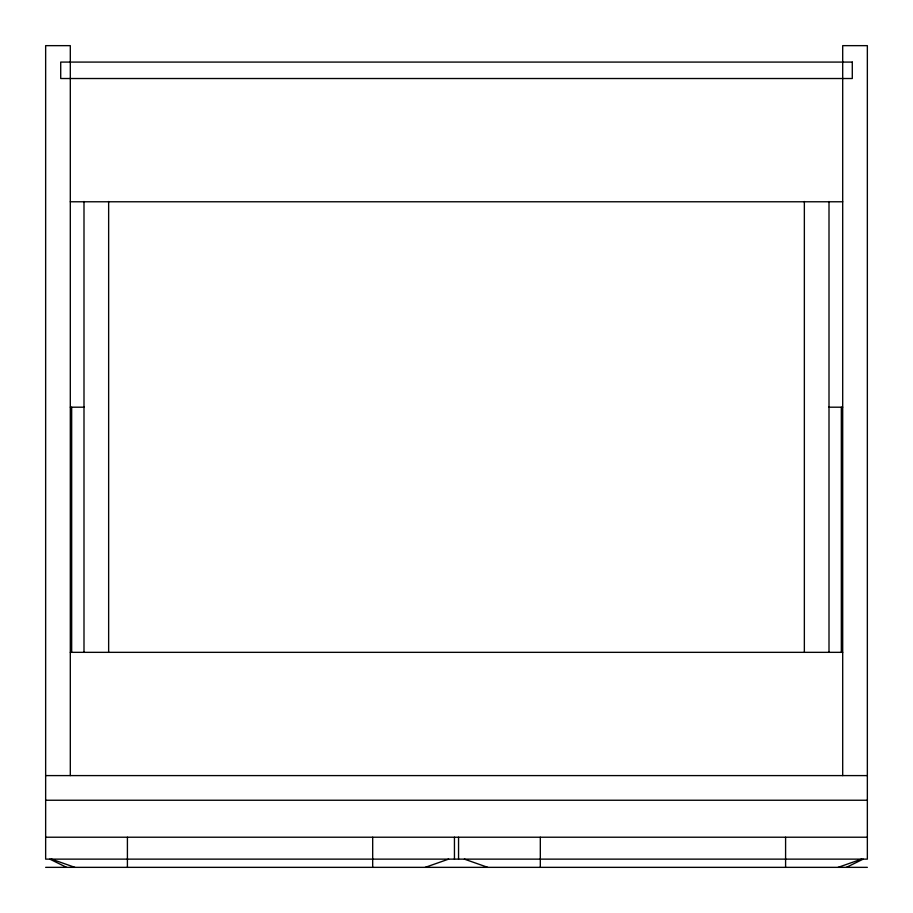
<?xml version="1.0" encoding="UTF-8"?>
<svg xmlns="http://www.w3.org/2000/svg" width="913" height="913" viewBox="0 0 913 913"><rect width="100%" height="100%" fill="white"/><g stroke="black" fill="none" stroke-linecap="round" stroke-linejoin="round"><path stroke-width="1.37" d="M846.442 867.35L863.173 859.133M425.241 867.35L448.603 859.133M838.145 867.35L861.507 859.133M70.301 201.773L842.699 201.773M70.301 407.198L84.407 407.198M828.593 407.198L842.699 407.198M70.301 652.339L842.699 652.339M45.65 775.594L867.35 775.594M45.65 800.245L867.35 800.245M45.65 837.221L867.35 837.221M45.65 867.35L867.35 867.35M464.397 859.133L487.759 867.35M51.493 859.133L74.855 867.35M49.827 859.133L66.558 867.35M842.699 775.594L842.699 45.65L867.35 45.65L867.35 859.133L45.65 859.133L45.65 45.65L70.301 45.65L70.301 775.594M841.33 407.198L841.33 652.11M829.004 201.499L829.004 651.916M804.353 201.499L804.353 651.916M785.591 837.221L785.591 867.35M540.313 837.221L540.313 867.35M458.554 837.221L458.554 859.133M454.446 837.221L454.446 859.133M372.687 837.221L372.687 867.35M127.409 837.221L127.409 867.35M108.647 201.499L108.647 651.916M83.996 201.499L83.996 651.916M71.671 407.198L71.671 652.11M852.286 62.084L60.715 62.084L60.715 78.518L852.286 78.518L852.286 62.084"/></g></svg>
